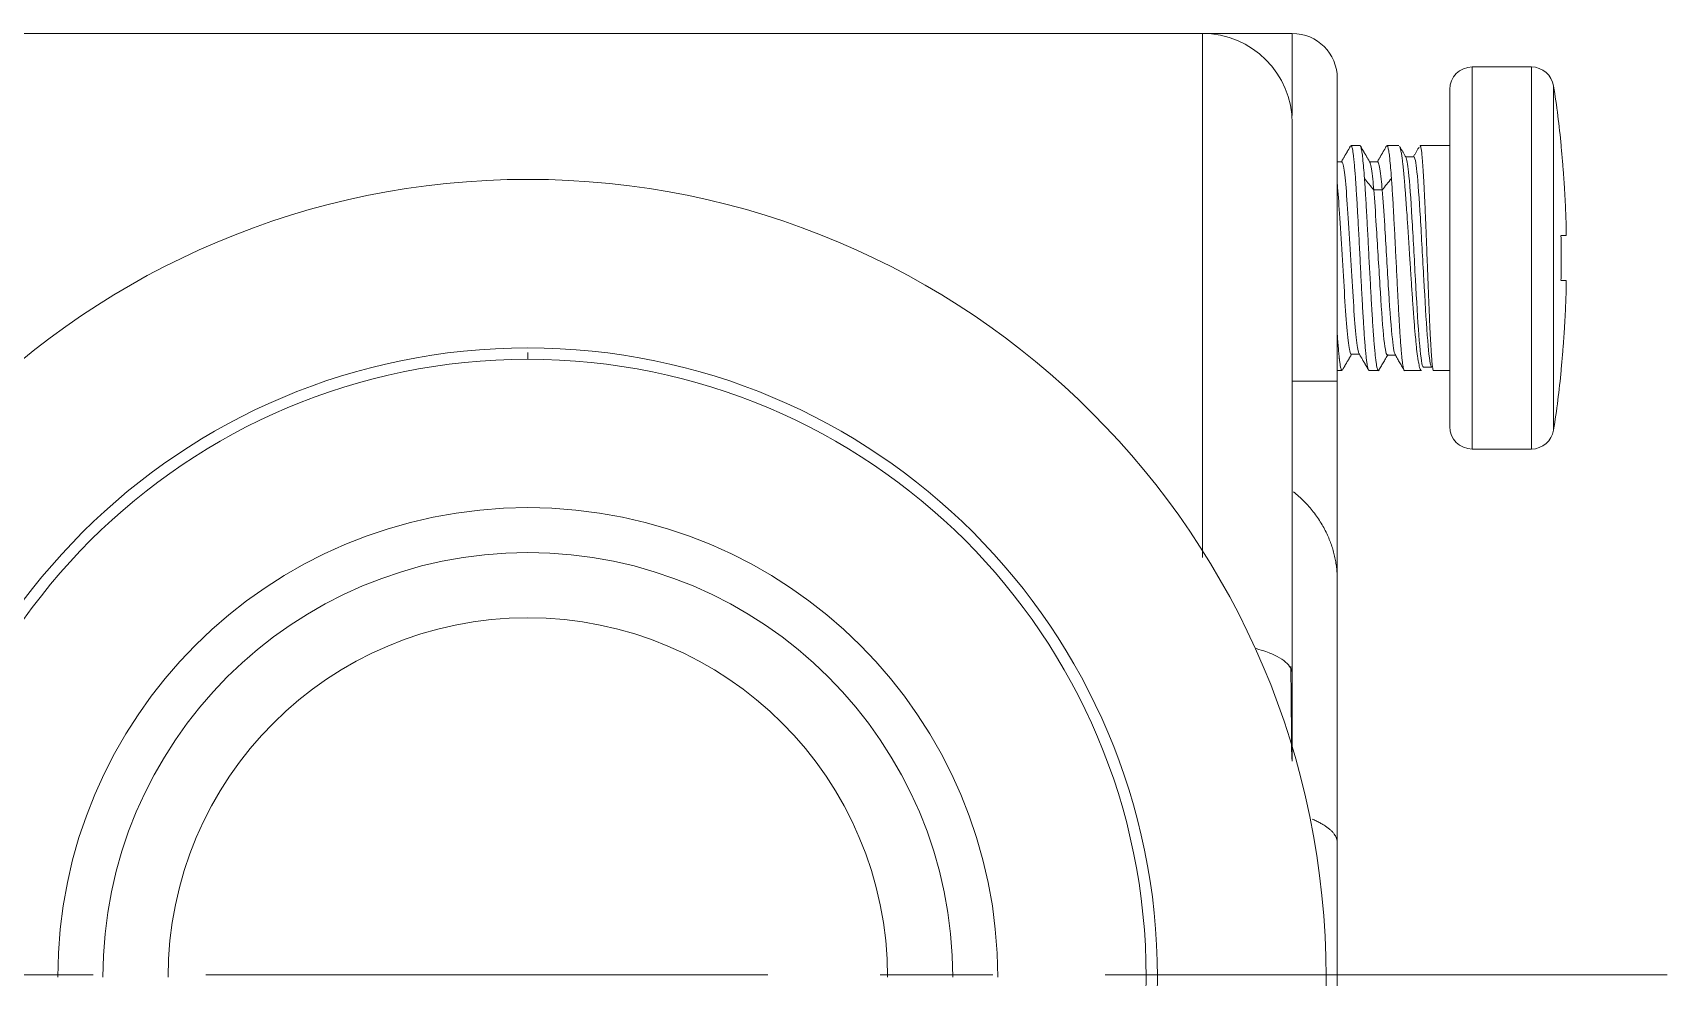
# Model space of a CAD drawing. Extents: x 4138 to 4928, y 0 to 579.
# Drawn here: x 4704.83 to 4741.18, y 200.99 to 222 of the extents above; entities that cross this region are included whole.
import ezdxf

# ---------------------------------------------------------------- set-up
doc = ezdxf.new("R2010")
doc.units = 0
doc.header["$LTSCALE"] = 10
doc.header["$MEASUREMENT"] = 0
doc.linetypes.add('CENTER', pattern=[2, 1.25, -0.25, 0.25, -0.25])
doc.layers.add('1', color=7, linetype='CONTINUOUS')
doc.layers.add('BODY', color=7, linetype='CONTINUOUS')

msp = doc.modelspace()

# ---------------------------------------------------------------- linework, layer by layer
at = {"layer": '1', "color": 7, "linetype": 'Continuous', "lineweight": 18}
for p, q in [((4730.842, 221.986), (4685.842, 221.986)), ((4732.842, 221.986), (4730.843, 221.986)), ((4738.158, 221.241), (4736.842, 221.241)), ((4733.842, 216.986), (4733.842, 220.986)), ((4736.342, 216.99), (4736.342, 220.741)), ((4734.347, 219.49), (4734.147, 219.49)), ((4735.21, 219.49), (4734.947, 219.49)), ((4736.342, 219.49), (4735.683, 219.49)), ((4738.817, 219.487), (4738.821, 219.49)), ((4736.342, 216.99), (4736.342, 213.239)), ((4733.842, 214.49), (4733.946, 214.49)), ((4734.547, 214.49), (4734.758, 214.49)), ((4735.335, 214.49), (4735.711, 214.49)), ((4735.982, 214.49), (4736.342, 214.49)), ((4738.817, 214.493), (4738.821, 214.49)), ((4736.842, 212.739), (4738.158, 212.739)), ((4733.842, 209.83), (4733.842, 203.983))]:
    msp.add_line(p, q, dxfattribs=at)
at = {"layer": '1', "color": 7, "linetype": 'Continuous', "lineweight": 13}
for p, q in [((4732.842, 220.16), (4732.842, 221.986)), ((4736.842, 216.99), (4736.842, 221.241)), ((4738.158, 216.99), (4738.158, 221.241)), ((4738.652, 216.99), (4738.652, 220.818)), ((4736.842, 216.99), (4736.842, 212.739)), ((4738.158, 216.99), (4738.158, 212.739)), ((4738.652, 216.99), (4738.652, 213.163)), ((4733.842, 214.252), (4732.842, 214.252))]:
    msp.add_line(p, q, dxfattribs=at)
at = {"layer": '1', "color": 7, "linetype": 'Continuous', "lineweight": 18}
for centre, radius, start, end in [((4730.842, 219.986), 2, 0, 90), ((4732.842, 220.986), 1, 0, 90), ((4736.842, 220.741), 0.5, 90, 180), ((4738.158, 220.741), 0.5, 8.8069, 90), ((4713.947, 216.99), 25, 5.7392, 8.8069), ((4715.842, 200.99), 17.75, 0, 180), ((4715.842, 200.99), 14, 0, 180), ((4715.842, 200.986), 13.75, 90, 270), ((4715.842, 200.986), 13.75, 270, 90), ((4713.947, 216.99), 25, 351.1931, 354.2608), ((4736.842, 213.239), 0.5, 180, 270), ((4738.158, 213.239), 0.5, 270, 351.1931), ((4715.842, 200.986), 10.45, 0, 180), ((4715.842, 200.986), 9.45, 0, 180), ((4715.842, 200.986), 8, 0, 180), ((4715.842, 200.99), 17.75, 180, 0), ((4715.842, 200.99), 14, 180, 0)]:
    msp.add_arc(centre, radius, start, end, dxfattribs=at)
for start_param, end_param in [(1.570796, 1.593101), (1.548492, 1.570796)]:
    msp.add_ellipse((4719.81, 216.99), major_axis=(0, -22.419), ratio=0.847998, start_param=start_param, end_param=end_param, dxfattribs=at)
at = {"layer": '1', "color": 7, "linetype": 'Continuous', "lineweight": 13}
for points, weights in [([(4730.842, 210.325), (4730.842, 221.989), (4730.842, 221.986)], [0.970376037206, 0.826722087354, 0.975189597249]), ([(4733.842, 209.83), (4733.842, 211.001), (4732.865, 211.79)], [1, 0.845481718473, 0.853999536352]), ([(4733.842, 203.983), (4733.842, 204.272), (4733.28, 204.507)], [1, 0.88248125857, 0.85926759959])]:
    msp.add_rational_spline(points, weights, degree=2, dxfattribs=at)
at = {"layer": '1', "color": 7, "linetype": 'Continuous', "lineweight": 18}
for points, weights in [([(4732.842, 219.986), (4732.842, 219.988), (4732.842, 207.73)], [0.975174091409, 0.812759241048, 1]), ([(4738.929, 217.79), (4738.902, 218.641), (4738.817, 219.487)], [1, 0.999421089511, 1]), ([(4738.817, 217.49), (4738.902, 217.49), (4738.929, 217.49)], [1, 0.999421089511, 1]), ([(4738.929, 216.49), (4738.902, 216.49), (4738.817, 216.49)], [1, 0.999421089511, 1]), ([(4738.929, 216.19), (4738.902, 215.34), (4738.817, 214.493)], [1, 0.999421089511, 1])]:
    msp.add_rational_spline(points, weights, degree=2, dxfattribs=at)
for points, degree in [([(4734.137, 219.483), (4734.032, 219.302), (4733.927, 219.121)], 2), ([(4734.567, 219.121), (4734.462, 219.302), (4734.357, 219.483)], 2), ([(4734.937, 219.483), (4734.832, 219.302), (4734.727, 219.121)], 2), ([(4735.369, 219.231), (4735.241, 219.452)], 1), ([(4735.542, 219.244), (4735.362, 219.244)], 1), ([(4735.66, 219.458), (4735.53, 219.233)], 1), ([(4733.94, 219.132), (4733.891, 219.132), (4733.842, 219.132)], 2), ([(4734.74, 219.132), (4734.65, 219.132), (4734.56, 219.132)], 2), ([(4733.842, 216.986), (4733.842, 214.252)], 1), ([(4733.956, 214.498), (4734.058, 214.673), (4734.16, 214.849)], 2), ([(4734.153, 214.849), (4734.243, 214.849), (4734.333, 214.849)], 2), ([(4734.327, 214.86), (4734.432, 214.679), (4734.537, 214.498)], 2), ([(4734.757, 214.478), (4734.968, 214.841)], 1), ([(4734.954, 214.828), (4735.135, 214.828)], 1), ([(4735.127, 214.841), (4735.338, 214.478)], 1), ([(4735.757, 214.562), (4735.943, 214.562)], 1), ([(4733.842, 214.252), (4733.842, 213.99), (4733.842, 213.464), (4733.842, 212.6), (4733.842, 211.842), (4733.842, 211.152), (4733.842, 210.557), (4733.842, 210.1), (4733.842, 209.905), (4733.842, 209.83)], 3), ([(4732.829, 205.839), (4732.809, 207.899)], 1), ([(4733.842, 203.983), (4733.842, 203.805), (4733.842, 203.455), (4733.842, 202.93), (4733.842, 202.451), (4733.842, 202.025), (4733.842, 201.644), (4733.842, 201.299), (4733.842, 201.087), (4733.842, 200.986)], 3)]:
    msp.add_open_spline(points, degree=degree, dxfattribs=at)
for points, degree, knots in [([(4734.147, 219.49), (4734.151, 219.49), (4734.155, 219.486), (4734.161, 219.474), (4734.163, 219.469), (4734.167, 219.457), (4734.169, 219.45), (4734.176, 219.427), (4734.184, 219.387), (4734.192, 219.332), (4734.199, 219.285), (4734.201, 219.269), (4734.204, 219.242), (4734.205, 219.233), (4734.207, 219.215), (4734.212, 219.167), (4734.217, 219.115), (4734.226, 219.024), (4734.23, 218.976), (4734.238, 218.873), (4734.242, 218.818), (4734.248, 218.745), (4734.249, 218.73), (4734.251, 218.7), (4734.254, 218.655), (4734.257, 218.609), (4734.263, 218.514), (4734.272, 218.383), (4734.28, 218.243), (4734.286, 218.135), (4734.288, 218.098), (4734.292, 218.024), (4734.294, 217.986), (4734.301, 217.872), (4734.309, 217.719), (4734.317, 217.561), (4734.326, 217.401), (4734.33, 217.32), (4734.338, 217.155), (4734.342, 217.073), (4734.347, 216.99)], 3, [0, 0, 0, 0, 0.061737, 0.061737, 0.093013, 0.093013, 0.124288, 0.124288, 0.186839, 0.24939, 0.24939, 0.280665, 0.280665, 0.296303, 0.296303, 0.311941, 0.374492, 0.374492, 0.437042, 0.437042, 0.499593, 0.499593, 0.515231, 0.515231, 0.530869, 0.562144, 0.562144, 0.624695, 0.687246, 0.687246, 0.718521, 0.718521, 0.749797, 0.749797, 0.812347, 0.874898, 0.874898, 0.937449, 0.937449, 1, 1, 1, 1]), ([(4734.446, 218.758), (4734.44, 218.846), (4734.434, 218.926), (4734.422, 219.071), (4734.415, 219.137), (4734.407, 219.209), (4734.406, 219.223), (4734.403, 219.251), (4734.401, 219.264), (4734.396, 219.301), (4734.393, 219.324), (4734.384, 219.386), (4734.378, 219.418), (4734.368, 219.454), (4734.365, 219.464), (4734.361, 219.475), (4734.359, 219.479), (4734.356, 219.484), (4734.354, 219.486), (4734.351, 219.489), (4734.349, 219.49), (4734.347, 219.49)], 3, [0, 0, 0, 0, 0.187724, 0.187724, 0.375448, 0.375448, 0.422379, 0.422379, 0.46931, 0.46931, 0.563172, 0.563172, 0.750895, 0.750895, 0.844757, 0.844757, 0.891688, 0.891688, 0.938619, 0.938619, 1, 1, 1, 1]), ([(4734.947, 219.49), (4734.949, 219.49), (4734.951, 219.489), (4734.954, 219.486), (4734.956, 219.484), (4734.959, 219.479), (4734.961, 219.475), (4734.965, 219.464), (4734.968, 219.454), (4734.978, 219.418), (4734.984, 219.386), (4734.994, 219.324), (4734.997, 219.301), (4735.001, 219.264), (4735.003, 219.251), (4735.006, 219.224), (4735.008, 219.21), (4735.015, 219.137), (4735.022, 219.071), (4735.034, 218.926), (4735.04, 218.846), (4735.047, 218.758)], 3, [0, 0, 0, 0, 0.061342, 0.061342, 0.108275, 0.108275, 0.155208, 0.155208, 0.249074, 0.249074, 0.436805, 0.436805, 0.530671, 0.530671, 0.577604, 0.577604, 0.624537, 0.624537, 0.812268, 0.812268, 1, 1, 1, 1]), ([(4735.454, 216.99), (4735.448, 217.073), (4735.443, 217.155), (4735.433, 217.317), (4735.423, 217.478), (4735.413, 217.637), (4735.405, 217.754), (4735.402, 217.794), (4735.397, 217.871), (4735.395, 217.91), (4735.387, 218.023), (4735.377, 218.17), (4735.366, 218.31), (4735.359, 218.412), (4735.355, 218.462), (4735.351, 218.511), (4735.348, 218.544), (4735.347, 218.56), (4735.34, 218.64), (4735.33, 218.761), (4735.316, 218.925), (4735.306, 219.023), (4735.299, 219.08), (4735.298, 219.091), (4735.296, 219.113), (4735.294, 219.124), (4735.29, 219.156), (4735.288, 219.176), (4735.28, 219.234), (4735.27, 219.303), (4735.26, 219.358), (4735.252, 219.394), (4735.25, 219.405), (4735.245, 219.425), (4735.242, 219.434), (4735.236, 219.456), (4735.232, 219.467), (4735.227, 219.474)], 3, [0, 0, 0, 0, 0.067322, 0.067322, 0.134644, 0.201966, 0.201966, 0.235627, 0.235627, 0.269288, 0.269288, 0.33661, 0.403931, 0.403931, 0.437592, 0.454423, 0.454423, 0.471253, 0.471253, 0.538575, 0.605897, 0.673219, 0.673219, 0.69005, 0.69005, 0.70688, 0.70688, 0.740541, 0.740541, 0.807863, 0.875185, 0.875185, 0.908846, 0.908846, 0.942507, 0.942507, 1, 1, 1, 1]), ([(4735.368, 219.232), (4735.388, 219.197), (4735.432, 218.937), (4735.503, 217.943), (4735.579, 216.491), (4735.656, 215.173), (4735.715, 214.622), (4735.749, 214.562), (4735.757, 214.562)], 3, [0, 0, 0, 0, 0.14828, 0.34563, 0.54298, 0.740329, 0.937679, 1, 1, 1, 1]), ([(4735.542, 219.244), (4735.566, 219.243), (4735.615, 218.998), (4735.689, 217.943), (4735.766, 216.491), (4735.843, 215.173), (4735.902, 214.623), (4735.935, 214.562), (4735.943, 214.562)], 3, [0, 0, 0, 0, 0.175751, 0.366824, 0.557897, 0.74897, 0.940043, 1, 1, 1, 1]), ([(4735.683, 219.49), (4735.686, 219.49), (4735.689, 219.486), (4735.695, 219.475), (4735.696, 219.469), (4735.7, 219.457), (4735.701, 219.45), (4735.707, 219.427), (4735.713, 219.387), (4735.72, 219.332), (4735.725, 219.285), (4735.726, 219.269), (4735.729, 219.242), (4735.73, 219.233), (4735.731, 219.215), (4735.735, 219.168), (4735.739, 219.115), (4735.746, 219.025), (4735.753, 218.928), (4735.759, 218.818), (4735.763, 218.745), (4735.764, 218.73), (4735.766, 218.7), (4735.768, 218.655), (4735.771, 218.609), (4735.776, 218.514), (4735.782, 218.383), (4735.788, 218.244), (4735.793, 218.135), (4735.795, 218.098), (4735.798, 218.024), (4735.799, 217.986), (4735.804, 217.873), (4735.811, 217.719), (4735.817, 217.561), (4735.822, 217.441), (4735.824, 217.401), (4735.827, 217.319), (4735.828, 217.279), (4735.833, 217.155), (4735.836, 217.073), (4735.839, 216.99)], 3, [0, 0, 0, 0, 0.061647, 0.061647, 0.092926, 0.092926, 0.124204, 0.124204, 0.186761, 0.249318, 0.249318, 0.280596, 0.280596, 0.296235, 0.296235, 0.311875, 0.374432, 0.374432, 0.436988, 0.499545, 0.499545, 0.515184, 0.515184, 0.530824, 0.562102, 0.562102, 0.624659, 0.687216, 0.687216, 0.718494, 0.718494, 0.749773, 0.749773, 0.812329, 0.874886, 0.874886, 0.906165, 0.906165, 0.937443, 0.937443, 1, 1, 1, 1]), ([(4734.327, 214.859), (4734.32, 214.871), (4734.294, 214.95), (4734.249, 215.314), (4734.192, 216.103), (4734.136, 217.066), (4734.079, 218.015), (4734.022, 218.763), (4733.976, 219.088), (4733.948, 219.132), (4733.94, 219.132)], 3, [0, 0, 0, 0, 0.054617, 0.201385, 0.348153, 0.49492, 0.641688, 0.788456, 0.935223, 1, 1, 1, 1]), ([(4734.653, 218.505), (4734.646, 218.592), (4734.62, 218.877), (4734.591, 219.067), (4734.569, 219.116), (4734.566, 219.121)], 3, [0, 0, 0, 0, 0.252159, 0.907689, 1, 1, 1, 1]), ([(4734.84, 218.505), (4734.833, 218.592), (4734.806, 218.877), (4734.773, 219.096), (4734.747, 219.132), (4734.74, 219.132)], 3, [0, 0, 0, 0, 0.218607, 0.786912, 1, 1, 1, 1]), ([(4734.153, 214.849), (4734.142, 214.848), (4734.112, 214.915), (4734.063, 215.314), (4734.006, 216.103), (4733.949, 217.066), (4733.894, 217.974), (4733.859, 218.447), (4733.843, 218.626)], 3, [0, 0, 0, 0, 0.109013, 0.292014, 0.475016, 0.658017, 0.841018, 1, 1, 1, 1]), ([(4734.547, 216.99), (4734.543, 217.073), (4734.534, 217.236), (4734.522, 217.478), (4734.514, 217.636), (4734.507, 217.754), (4734.505, 217.793), (4734.501, 217.871), (4734.499, 217.909), (4734.493, 218.022), (4734.484, 218.17), (4734.475, 218.309), (4734.469, 218.411), (4734.467, 218.445), (4734.463, 218.511), (4734.461, 218.543), (4734.454, 218.639), (4734.45, 218.7), (4734.446, 218.758)], 3, [0, 0, 0, 0, 0.125, 0.25, 0.375, 0.375, 0.4375, 0.4375, 0.5, 0.5, 0.625, 0.75, 0.75, 0.8125, 0.8125, 0.875, 0.875, 1, 1, 1, 1]), ([(4734.653, 218.505), (4734.672, 218.282), (4734.717, 217.621), (4734.79, 216.341), (4734.87, 215.162), (4734.925, 214.835), (4734.953, 214.828), (4734.954, 214.828)], 3, [0, 0, 0, 0, 0.186391, 0.453897, 0.721403, 0.988908, 1, 1, 1, 1]), ([(4734.84, 218.505), (4734.859, 218.282), (4734.904, 217.621), (4734.976, 216.341), (4735.054, 215.213), (4735.104, 214.885), (4735.127, 214.841)], 3, [0, 0, 0, 0, 0.195316, 0.475631, 0.755946, 1, 1, 1, 1]), ([(4735.047, 218.758), (4735.051, 218.7), (4735.06, 218.578), (4735.072, 218.382), (4735.08, 218.243), (4735.086, 218.134), (4735.088, 218.097), (4735.092, 218.023), (4735.094, 217.985), (4735.1, 217.872), (4735.104, 217.795), (4735.113, 217.64), (4735.117, 217.561), (4735.123, 217.441), (4735.125, 217.4), (4735.129, 217.319), (4735.132, 217.278), (4735.138, 217.155), (4735.142, 217.073), (4735.146, 216.99)], 3, [0, 0, 0, 0, 0.125, 0.25, 0.375, 0.375, 0.4375, 0.4375, 0.5, 0.5, 0.625, 0.625, 0.75, 0.75, 0.8125, 0.8125, 0.875, 0.875, 1, 1, 1, 1]), ([(4738.929, 217.49), (4738.929, 217.49), (4738.93, 217.492), (4738.931, 217.498), (4738.931, 217.5), (4738.931, 217.506), (4738.932, 217.509), (4738.932, 217.521), (4738.932, 217.53), (4738.933, 217.546), (4738.933, 217.552), (4738.933, 217.565), (4738.933, 217.571), (4738.933, 217.592), (4738.933, 217.607), (4738.932, 217.632), (4738.932, 217.64), (4738.932, 217.657), (4738.932, 217.675), (4738.931, 217.694), (4738.931, 217.712), (4738.931, 217.722), (4738.93, 217.751), (4738.929, 217.771), (4738.929, 217.79)], 3, [0, 0, 0, 0, 0.125, 0.125, 0.1875, 0.1875, 0.25, 0.25, 0.375, 0.375, 0.4375, 0.4375, 0.5, 0.5, 0.625, 0.625, 0.6875, 0.6875, 0.75, 0.8125, 0.8125, 0.875, 0.875, 1, 1, 1, 1]), ([(4734.347, 216.99), (4734.351, 216.908), (4734.355, 216.826), (4734.363, 216.664), (4734.372, 216.502), (4734.38, 216.344), (4734.385, 216.246), (4734.386, 216.226), (4734.388, 216.187), (4734.389, 216.168), (4734.392, 216.109), (4734.395, 216.071), (4734.401, 215.958), (4734.405, 215.884), (4734.413, 215.74), (4734.417, 215.67), (4734.424, 215.568), (4734.427, 215.518), (4734.43, 215.469), (4734.432, 215.437), (4734.433, 215.421), (4734.438, 215.341), (4734.442, 215.28), (4734.451, 215.165), (4734.455, 215.11), (4734.463, 215.007), (4734.467, 214.958), (4734.473, 214.901), (4734.474, 214.89), (4734.476, 214.868), (4734.477, 214.857), (4734.48, 214.825), (4734.482, 214.805), (4734.488, 214.747), (4734.497, 214.677), (4734.505, 214.622), (4734.511, 214.587), (4734.513, 214.576), (4734.517, 214.556), (4734.519, 214.547), (4734.526, 214.522), (4734.534, 214.499), (4734.543, 214.49), (4734.547, 214.49), (4734.547, 214.49)], 3, [0, 0, 0, 0, 0.062449, 0.062449, 0.124898, 0.187348, 0.187348, 0.20296, 0.20296, 0.218572, 0.218572, 0.249797, 0.249797, 0.312246, 0.312246, 0.374695, 0.374695, 0.40592, 0.421532, 0.421532, 0.437145, 0.437145, 0.499594, 0.499594, 0.562043, 0.562043, 0.624492, 0.624492, 0.640105, 0.640105, 0.655717, 0.655717, 0.686942, 0.686942, 0.749391, 0.81184, 0.81184, 0.843065, 0.843065, 0.874289, 0.874289, 0.936739, 0.999188, 1, 1, 1, 1]), ([(4734.758, 214.49), (4734.754, 214.49), (4734.749, 214.494), (4734.742, 214.506), (4734.74, 214.511), (4734.735, 214.523), (4734.733, 214.53), (4734.726, 214.554), (4734.717, 214.594), (4734.708, 214.649), (4734.702, 214.695), (4734.7, 214.712), (4734.696, 214.738), (4734.695, 214.747), (4734.693, 214.766), (4734.688, 214.813), (4734.682, 214.866), (4734.674, 214.956), (4734.669, 215.005), (4734.66, 215.108), (4734.656, 215.163), (4734.65, 215.236), (4734.649, 215.25), (4734.647, 215.28), (4734.644, 215.325), (4734.64, 215.372), (4734.634, 215.467), (4734.625, 215.597), (4734.616, 215.737), (4734.61, 215.846), (4734.608, 215.882), (4734.604, 215.957), (4734.601, 215.995), (4734.595, 216.108), (4734.591, 216.185), (4734.582, 216.341), (4734.578, 216.42), (4734.569, 216.58), (4734.565, 216.661), (4734.556, 216.825), (4734.551, 216.908), (4734.547, 216.99)], 3, [0, 0, 0, 0, 0.061649, 0.061649, 0.092928, 0.092928, 0.124206, 0.124206, 0.186763, 0.24932, 0.24932, 0.280598, 0.280598, 0.296237, 0.296237, 0.311876, 0.374433, 0.374433, 0.43699, 0.43699, 0.499546, 0.499546, 0.515186, 0.515186, 0.530825, 0.562103, 0.562103, 0.62466, 0.687216, 0.687216, 0.718495, 0.718495, 0.749773, 0.749773, 0.81233, 0.81233, 0.874887, 0.874887, 0.937443, 0.937443, 1, 1, 1, 1]), ([(4735.146, 216.99), (4735.15, 216.908), (4735.158, 216.744), (4735.17, 216.503), (4735.178, 216.344), (4735.183, 216.246), (4735.184, 216.226), (4735.186, 216.187), (4735.187, 216.168), (4735.19, 216.11), (4735.192, 216.071), (4735.198, 215.958), (4735.206, 215.81), (4735.214, 215.671), (4735.22, 215.569), (4735.223, 215.518), (4735.226, 215.469), (4735.228, 215.437), (4735.229, 215.421), (4735.234, 215.341), (4735.242, 215.22), (4735.249, 215.11), (4735.257, 215.007), (4735.261, 214.958), (4735.266, 214.901), (4735.267, 214.89), (4735.269, 214.868), (4735.27, 214.857), (4735.273, 214.825), (4735.275, 214.805), (4735.281, 214.747), (4735.289, 214.677), (4735.297, 214.622), (4735.303, 214.587), (4735.305, 214.576), (4735.308, 214.556), (4735.31, 214.547), (4735.316, 214.523), (4735.32, 214.511), (4735.327, 214.494), (4735.331, 214.49), (4735.335, 214.49), (4735.335, 214.49), (4735.335, 214.49)], 3, [0, 0, 0, 0, 0.062444, 0.124887, 0.187331, 0.187331, 0.202941, 0.202941, 0.218552, 0.218552, 0.249774, 0.249774, 0.312218, 0.374661, 0.374661, 0.405883, 0.421494, 0.421494, 0.437105, 0.437105, 0.499548, 0.561992, 0.561992, 0.624435, 0.624435, 0.640046, 0.640046, 0.655657, 0.655657, 0.686879, 0.686879, 0.749322, 0.811766, 0.811766, 0.842988, 0.842988, 0.874209, 0.874209, 0.936653, 0.936653, 0.999096, 0.999096, 1, 1, 1, 1]), ([(4735.711, 214.49), (4735.709, 214.49), (4735.707, 214.491), (4735.703, 214.493), (4735.701, 214.495), (4735.694, 214.502), (4735.69, 214.51), (4735.677, 214.54), (4735.668, 214.57), (4735.655, 214.63), (4735.65, 214.653), (4735.644, 214.69), (4735.641, 214.704), (4735.637, 214.731), (4735.635, 214.745), (4735.624, 214.819), (4735.615, 214.887), (4735.603, 215.002), (4735.599, 215.043), (4735.592, 215.106), (4735.59, 215.128), (4735.586, 215.173), (4735.584, 215.196), (4735.573, 215.312), (4735.564, 215.411), (4735.551, 215.569), (4735.547, 215.624), (4735.54, 215.707), (4735.538, 215.736), (4735.534, 215.793), (4735.532, 215.822), (4735.521, 215.969), (4735.513, 216.09), (4735.496, 216.338), (4735.488, 216.465), (4735.477, 216.628), (4735.475, 216.661), (4735.471, 216.727), (4735.465, 216.825), (4735.458, 216.924), (4735.454, 216.99)], 3, [0, 0, 0, 0, 0.022211, 0.022211, 0.047283, 0.047283, 0.097426, 0.097426, 0.197712, 0.197712, 0.247855, 0.247855, 0.272926, 0.272926, 0.297998, 0.297998, 0.398284, 0.398284, 0.448427, 0.448427, 0.473498, 0.473498, 0.49857, 0.49857, 0.598856, 0.598856, 0.648999, 0.648999, 0.67407, 0.67407, 0.699142, 0.699142, 0.799428, 0.799428, 0.899714, 0.899714, 0.924785, 0.924785, 0.949857, 1, 1, 1, 1]), ([(4735.839, 216.99), (4735.844, 216.858), (4735.849, 216.728), (4735.859, 216.47), (4735.864, 216.343), (4735.87, 216.186), (4735.871, 216.155), (4735.874, 216.093), (4735.878, 216.001), (4735.881, 215.912), (4735.889, 215.738), (4735.893, 215.626), (4735.899, 215.493), (4735.9, 215.467), (4735.903, 215.415), (4735.904, 215.39), (4735.908, 215.315), (4735.91, 215.267), (4735.917, 215.128), (4735.922, 215.044), (4735.928, 214.947), (4735.929, 214.929), (4735.932, 214.892), (4735.933, 214.874), (4735.936, 214.823), (4735.939, 214.791), (4735.946, 214.702), (4735.95, 214.652), (4735.957, 214.592), (4735.959, 214.574), (4735.963, 214.551), (4735.964, 214.544), (4735.966, 214.531), (4735.967, 214.525), (4735.973, 214.5), (4735.977, 214.49), (4735.982, 214.49)], 3, [0, 0, 0, 0, 0.100065, 0.100065, 0.20013, 0.20013, 0.225147, 0.225147, 0.250163, 0.300196, 0.300196, 0.400261, 0.400261, 0.425277, 0.425277, 0.450294, 0.450294, 0.500326, 0.500326, 0.600391, 0.600391, 0.625408, 0.625408, 0.650424, 0.650424, 0.700457, 0.700457, 0.800522, 0.800522, 0.850554, 0.850554, 0.875571, 0.875571, 0.900587, 0.900587, 1, 1, 1, 1]), ([(4738.929, 216.49), (4738.929, 216.49), (4738.93, 216.488), (4738.931, 216.483), (4738.931, 216.48), (4738.931, 216.475), (4738.932, 216.471), (4738.932, 216.46), (4738.932, 216.451), (4738.933, 216.435), (4738.933, 216.429), (4738.933, 216.416), (4738.933, 216.41), (4738.933, 216.389), (4738.933, 216.374), (4738.932, 216.349), (4738.932, 216.341), (4738.932, 216.323), (4738.932, 216.306), (4738.931, 216.287), (4738.931, 216.268), (4738.931, 216.259), (4738.93, 216.23), (4738.929, 216.21), (4738.929, 216.19)], 3, [0, 0, 0, 0, 0.125, 0.125, 0.1875, 0.1875, 0.25, 0.25, 0.375, 0.375, 0.4375, 0.4375, 0.5, 0.5, 0.625, 0.625, 0.6875, 0.6875, 0.75, 0.8125, 0.8125, 0.875, 0.875, 1, 1, 1, 1]), ([(4733.946, 214.49), (4733.942, 214.49), (4733.938, 214.494), (4733.932, 214.506), (4733.93, 214.511), (4733.926, 214.523), (4733.924, 214.53), (4733.917, 214.554), (4733.913, 214.574), (4733.905, 214.621), (4733.901, 214.649), (4733.894, 214.695), (4733.892, 214.712), (4733.889, 214.738), (4733.888, 214.748), (4733.886, 214.766), (4733.881, 214.813), (4733.872, 214.908), (4733.863, 215.005), (4733.855, 215.108), (4733.851, 215.163), (4733.846, 215.236), (4733.844, 215.251), (4733.843, 215.27), (4733.843, 215.274), (4733.842, 215.279)], 3, [0, 0, 0, 0, 0.118769, 0.118769, 0.178934, 0.178934, 0.239099, 0.239099, 0.359428, 0.359428, 0.479757, 0.479757, 0.539922, 0.539922, 0.570004, 0.570004, 0.600086, 0.720415, 0.840745, 0.840745, 0.961074, 0.961074, 0.991156, 0.991156, 1, 1, 1, 1]), ([(4732.842, 207.73), (4732.842, 207.504), (4732.842, 206.911), (4732.842, 206.389), (4732.842, 206.089), (4732.842, 205.94), (4732.842, 205.798)], 2, [0, 0, 0, 0.430131, 0.430131, 0.860261, 0.860261, 1, 1, 1]), ([(4733.842, 200.986), (4733.842, 200.553), (4733.842, 199.619), (4733.842, 198.556), (4733.842, 197.989)], 3, [0, 0, 0, 0, 0.500004, 1, 1, 1, 1])]:
    msp.add_open_spline(points, degree=degree, knots=knots, dxfattribs=at)
at = {"layer": '1', "color": 7, "linetype": 'Continuous', "lineweight": 13}
for points, degree in [([(4734.446, 218.758), (4734.515, 218.674), (4734.584, 218.589), (4734.653, 218.505)], 3), ([(4734.653, 218.505), (4734.715, 218.505), (4734.778, 218.505), (4734.84, 218.505)], 3), ([(4734.84, 218.505), (4734.909, 218.589), (4734.978, 218.674), (4735.047, 218.758)], 3), ([(4715.842, 214.89), (4715.842, 214.736)], 1)]:
    msp.add_open_spline(points, degree=degree, dxfattribs=at)
msp.add_open_spline([(4732.039, 208.299), (4732.116, 208.278), (4732.189, 208.256), (4732.349, 208.199), (4732.433, 208.163), (4732.578, 208.085), (4732.64, 208.044), (4732.74, 207.958), (4732.779, 207.914), (4732.83, 207.823), (4732.842, 207.776), (4732.842, 207.73)], degree=3, knots=[0, 0, 0, 0, 0.15516, 0.15516, 0.36637, 0.36637, 0.57758, 0.57758, 0.78879, 0.78879, 1, 1, 1, 1], dxfattribs=at)
at = {"layer": 'BODY', "color": 1, "linetype": 'CENTER', "lineweight": 5}
msp.add_line((4741.18, 201.041), (4594.975, 201.041), dxfattribs=at)

doc.saveas('drawing.dxf')
